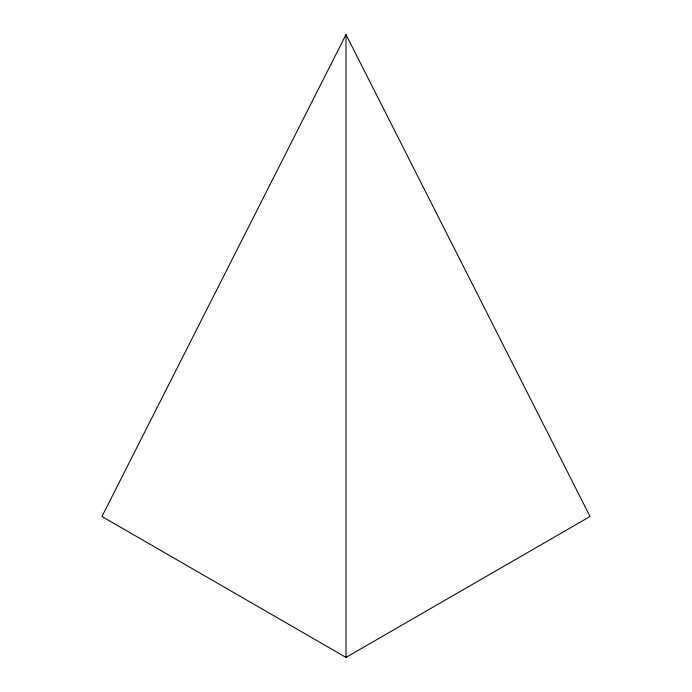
<?xml version="1.0" encoding="UTF-8"?>
<svg xmlns="http://www.w3.org/2000/svg" width="692" height="692" viewBox="0 0 692 692"><rect width="100%" height="100%" fill="white"/><g stroke="black" fill="none" stroke-linecap="round" stroke-linejoin="round"><path stroke-width="1.04" d="M346 34.6L101.949 516.5L346 657.4L590.051 516.5L346 34.6L346 657.4"/></g></svg>
